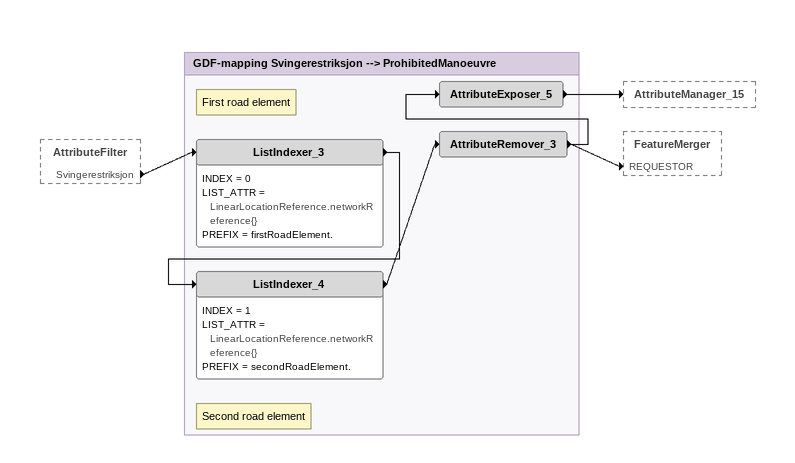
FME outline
AttributeFilter [outside]
    Svingerestriksjon -> ListIndexer_3

Bookmark: GDF-mapping Svingerestriksjon --> ProhibitedManoeuvre
Note: First road element
ListIndexer_3
    INDEX = 0
    LIST_ATTR = LinearLocationReference.networkReference{}
    PREFIX = firstRoadElement.
    -> ListIndexer_4
Note: Second road element
ListIndexer_4
    INDEX = 1
    LIST_ATTR = LinearLocationReference.networkReference{}
    PREFIX = secondRoadElement.
    -> AttributeRemover_3
AttributeRemover_3
    -> AttributeExposer_5
    -> FeatureMerger [REQUESTOR]
AttributeExposer_5
    -> AttributeManager_15
